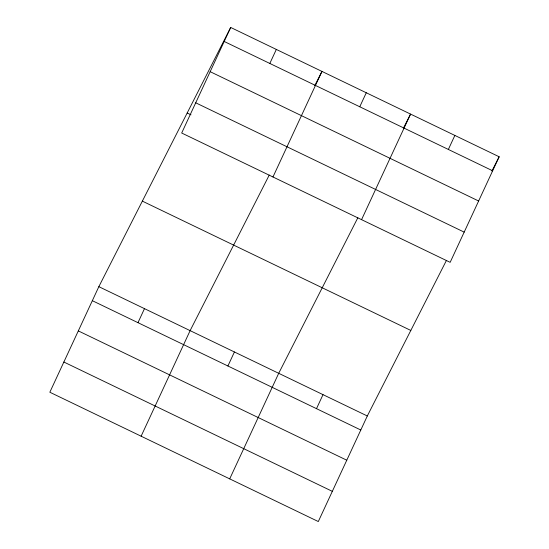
<?xml version="1.0" encoding="UTF-8"?>
<svg xmlns="http://www.w3.org/2000/svg" width="549" height="549" viewBox="0 0 549 549"><rect width="100%" height="100%" fill="white"/><g stroke="black" fill="none" stroke-linecap="round" stroke-linejoin="round"><path stroke-width="0.82" d="M230.697 27.45L181.692 133.016L450.159 262.333L499.158 156.767L230.697 27.45L98.841 286.667L49.842 392.233L318.303 521.55L367.308 415.984L446.454 260.384M137.977 322.668L144.483 308.648M269.827 63.458L276.332 49.431M141.12 436.201L190.119 330.635L269.264 175.035M272.97 176.984L321.975 71.418L314.721 85.671M227.91 365.991L234.416 351.971M359.76 106.774L366.272 92.754M229.708 478.872L278.714 373.306L357.859 217.713M361.565 219.662L410.57 114.096L403.316 128.349M316.498 408.669L323.011 394.649M448.355 149.452L454.86 135.431M491.904 171.027L499.158 156.767M224.191 41.47L492.652 170.787M210.164 71.679L478.625 200.996M195.719 102.807L464.18 232.124M187.188 112.991L190.99 114.823M142.356 201.126L410.817 330.443M98.841 286.667L367.308 415.984M92.335 300.687L360.796 430.004M78.315 330.896L346.776 460.213M63.862 362.024L332.323 491.341"/></g></svg>
